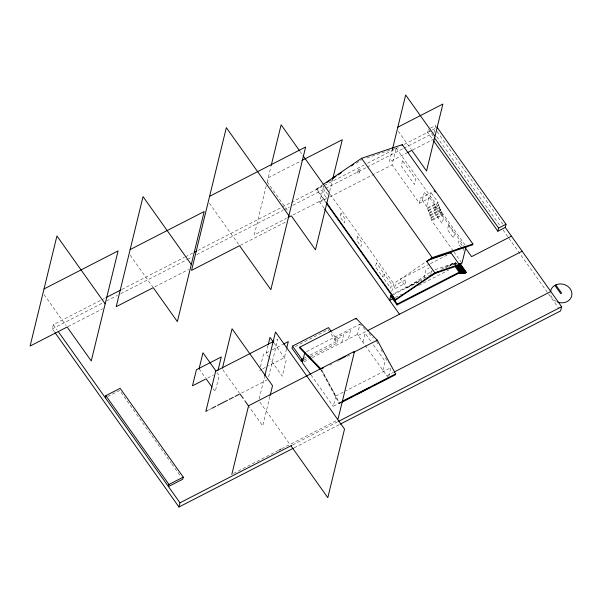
<?xml version="1.0" encoding="UTF-8"?>
<svg xmlns="http://www.w3.org/2000/svg" width="602" height="602" viewBox="0 0 602 602"><rect width="100%" height="100%" fill="white"/><g stroke="black" fill="none" stroke-linecap="round" stroke-linejoin="round"><path stroke-width="0.45" stroke-dasharray="3.01 2.26" d="M54.489 331.913L52.314 328.858L53.345 324.651L100.955 300.187M266.227 185.943L254.292 234.885L286.386 218.398M267.107 182.316L270.96 166.513M260.395 366.881L263.443 354.367L269.064 351.478M268.048 345.428L266.084 353.472L268.612 357.031M259.206 398.757L264.489 377.093M268.635 376.814L277.785 339.28L274.489 340.973M325.802 202.438L316.569 189.457L316.72 188.84L322.138 185.16M269.914 396.417L262.728 425.907L249.175 406.847M324.064 208.179L319.73 202.076L323.823 185.288M286.552 348.746L284.377 357.686L268.357 365.918M329.685 191.398L332.778 178.704M310.391 356.783L337.398 342.914L337.91 340.807L331.657 332.011M341.801 342.44L343.885 333.899L350.469 330.521L348.385 339.061M392.609 148.574L389.359 161.93L406.877 152.931M340.8 402.414L333.282 406.275L335.788 396.018L321.438 369.62M419.361 203.25L420.64 197.998L431.085 192.632L429.805 197.885L419.361 203.258L392.098 164.895L396.191 148.115L365.263 158.476M340.867 402.768L339.212 403.618L339.423 402.761L321.543 369.876M388.373 377.973L357.415 334.419L359.913 324.169L362.472 326.811M362.893 342.124L365.075 333.154L372.111 343.05M391.767 291.594L393.708 283.61L426.141 261.674M433.952 132.779L435.743 125.419L429.173 128.798M422.348 200.391L424.433 191.85L428.722 197.885L426.637 206.426M382.902 370.283L385.092 361.313L372.653 343.81M453.329 251.034L431.679 220.58L431.89 219.7L430.821 218.195L431.032 217.314L429.963 215.809L430.174 214.937L429.106 213.424L429.316 212.551L427.382 208.653L427.601 207.78L420.64 197.998M388.787 376.265L390.871 367.717L345.804 390.879M427.382 208.653L437.827 203.295L438.038 202.415L431.085 192.632M428.24 211.039L438.685 205.673L438.896 204.8L437.827 203.295M429.106 213.424L439.543 208.059L439.753 207.186L438.685 205.673M429.963 215.809L440.401 210.444L440.619 209.571L439.543 208.059M423.974 278.147L426.05 269.606L429.346 267.913M430.821 218.195L441.258 212.83L441.477 211.949L440.401 210.444M441.258 212.83L442.335 214.335L442.116 215.215L431.679 220.58M430.761 273.91L431.596 270.494M452.561 264.413L452.824 263.322L453.878 264.805M455.315 264.835L454.262 263.352L455.262 265.053M463.119 250.357L463.728 247.836M316.569 189.457L321.98 185.8M330.016 181.104L333.109 179.012M356.309 163.323L361.727 159.658M429.647 264.052L400.398 279.08L406.734 287.989L432.477 270.576M268.214 177.778L301.135 160.869M101.791 299.758L105.132 298.043M121.845 289.457L184.49 257.265M185.326 256.836L192.851 252.975M197.862 250.402L281.397 207.479M282.233 207.05L290.585 202.761M291.421 202.332L364.097 164.993M367.438 163.27L400.021 146.534M404.198 144.39L434.975 128.572L436.608 130.875M52.314 328.858L102.423 303.115M106.599 300.97L117.45 295.386M120.791 293.671L186.763 259.778M187.598 259.349L191.775 257.204M196.786 254.631L282.797 210.437M283.632 210.008L289.479 207.005M292.82 205.29L366.309 167.529M367.145 167.1L403.054 148.656M403.889 148.227L431.446 134.065M67.958 326.6L102.521 308.841M412.709 149.928L434.403 138.784M292.971 215.012L326.713 197.682M154.887 286.815L188.629 269.478M319.73 202.084L326.389 198.66M329.715 196.952L392.098 164.895M240.394 245.277L285.935 221.882M427.601 207.78L438.038 202.415M428.458 210.166L438.896 204.8M429.316 212.551L439.753 207.186M430.174 214.937L440.619 209.571M431.032 217.314L441.477 211.949M431.89 219.7L442.335 214.335M107.698 396.545L119.617 390.42L135.939 413.386M207.735 377.996L213.334 375.121M430.483 263.623L450.537 253.322M272.277 349.83L282.692 344.479M390.901 295.138L430.558 274.768M441.281 269.252L452.824 263.322M393.166 294.739L421.234 280.321M445.179 268.018L454.262 263.352M406.734 287.989L421.776 280.261M448.513 266.52L456.873 262.231M295.281 346.534L328.015 329.715L337.398 342.914M455.481 264.255L457.121 263.413M455.428 264.474L457.068 263.623M395.439 297.403L402.098 293.987M418.729 285.438L448.678 270.05M259.522 370.456L261.93 369.214M262.735 368.8L267.551 366.325M306.501 351.613L359.913 324.169M303.543 358.468L305.997 357.204M310.09 355.105L337.91 340.807M303.844 360.147L309.571 357.204M208.345 410.135L210.843 408.856M241.613 393.038L267.153 379.922M303.972 361.877L308.909 359.341M312.197 357.656L357.415 334.419M358.16 335.48L366.422 331.235M329.971 365.233L331.627 364.383M337.413 361.418L339.061 360.568M347.324 356.324L349.807 355.045M335.788 396.018L344.969 391.308M386.823 375.798L393.482 372.375M339.423 402.761L341.071 401.918M233.508 473.503L278.357 450.454M281.683 448.746L336.179 420.753M292.715 444.886L337.812 421.716M294.197 447.798L339.287 424.628M435.088 269.688L456 262.525M363.111 327.465L366.302 330.769M368.853 333.403L373.33 338.023M437.157 131.642L503.061 224.358M436.668 136.601L500.262 226.059M502.979 229.881L508.412 237.527M508.953 238.294L548.091 293.347M548.633 294.107L558.957 308.638M433.259 136.112L428.353 129.219L427.586 132.372L432.492 139.265M398.298 131.251L411.332 149.597M396.191 148.115L466.076 246.429M429.805 197.885L463.54 245.353M462.253 245.759L458.807 240.905L458.19 243.434L460.65 246.895M453.87 251.794L461.982 263.217M299.886 151.215L302.565 154.985M330.325 194.438L393.708 283.61M327.631 194.288L324.41 189.765L323.477 193.611L326.69 198.133M316.72 188.84L325.953 201.828M267.205 181.924L288.11 211.332M209.368 203.22L238.49 244.186M311.023 374.948L333.282 406.275M274.053 343.08L286.198 360.162L282.27 376.25L269.124 357.746M259.846 402.076L289.991 444.479M222.793 369.726L239.43 393.136M217.013 372.525L219.158 375.543L215.238 391.624L213.093 388.614M130.19 255.233L152.705 286.906M199.044 368.853L205.628 378.109M136.488 414.153L171.314 463.149M171.856 463.916L180.562 476.167M44.081 294.596L66.062 325.516M53.345 324.651L57.13 329.986M376.521 341.319L378.312 344.622M381.006 349.574L382.353 352.042M385.491 357.821L388.177 362.773M320.889 369.906L339.212 403.618M556.308 301.519A10.821 9.369 13.7 0 1 550.446 293.272M340.995 213.093L340.062 216.938L344.352 222.973L345.285 219.128L340.995 213.093M358.25 169.982L357.31 173.827L359.507 172.699L360.447 168.853L358.25 169.982M357.648 236.526L356.715 240.364L361.004 246.399L361.937 242.553L357.648 236.526M335.141 338.392L334.674 340.318L341.259 336.932L341.725 335.013L335.141 338.392M376.4 262.901L375.467 266.746L382.616 276.807L383.549 272.962L376.4 262.901M402.542 160.689L401.263 165.949L414.454 184.505L415.734 179.245L402.542 160.689M384.497 274.286L383.557 278.132L390.706 288.185L391.639 284.34L384.497 274.286M395.175 285.228L394.235 289.073L405.214 283.437L406.147 279.591L395.175 285.228M435.487 207.035L434.208 212.288L442.116 223.425L443.403 218.172L435.487 207.035M448.49 225.336L447.436 229.663L453.479 238.159L454.533 233.824L448.49 225.336M454.043 264.225L455.691 263.383L454.043 264.225"/><path stroke-width="0.9" d="M105.312 397.772L105.832 395.664L120.129 388.32L183.256 477.13L182.745 479.23L168.44 486.574L168.951 484.475L105.832 395.664M192.482 385.829L196.402 369.748L221.258 356.978L217.992 370.38M199.044 368.853L202.972 352.764L215.945 371.02M293.362 448.227L178.952 507.012L179.983 502.805L58.213 331.506M271.178 165.61L281.126 124.817L299.352 150.462M222.469 368.078L232.056 328.76L272.525 385.694L270.132 395.522M231.845 474.353L248.566 405.763L354.548 351.312L338.046 419M268.266 344.54L270.005 337.391L273.549 342.372M264.707 376.197L275.49 331.965L344.525 429.083L327.804 497.681L291.067 445.999M286.77 347.851L288.298 341.597L283.497 344.066M332.778 178.704L342.282 139.732L301.956 160.448M331.13 331.281L328.526 327.616L292.527 346.112L292.008 348.212L301.391 361.411L303.032 360.568M341.695 402.347L395.394 374.753L395.604 373.895L377.273 340.183L356.068 318.285L299.886 347.151L299.683 348.001L320.241 369.244M301.391 361.411L301.903 359.304L292.527 346.112M304.83 352.471L302.332 362.728L310.474 374.188M392.609 148.574L405.673 94.988L435.013 136.27L426.547 170.998L411.881 150.357L407.704 152.502M355.865 319.135L356.068 318.285M402.106 145.503L402.317 144.653L361.576 158.303L322.905 184.633M435.05 136.112L442.869 104.056L397.824 127.203M395.288 300.195L395.439 299.585L434.817 272.774L459.213 264.421L459.017 265.249L434.621 273.594L395.288 300.195L326.344 203.198M390.683 296.011L397.019 304.921L397.23 304.048L459.16 272.232L454.939 266.295M450.537 253.322L450.74 252.494L429.264 259.846M458.558 263.443L464.834 272.563L463.186 273.406L464.887 272.352L450.74 252.494M459.936 263.684L458.34 264.316M459.16 272.232L458.89 273.316L460.59 272.262L455.842 265.58M466.076 246.429L461.982 263.209L460.319 264.075M462.02 272.292L460.327 273.346L462.02 272.292L457.272 265.61M463.457 272.322L461.757 273.376L463.457 272.322L458.182 264.895M402.317 144.653L472.916 243.976L472.705 244.826L431.965 258.476L426.698 261.351L434.817 272.774M466.317 272.382L464.624 273.436L466.317 272.382L459.988 263.473M436.834 126.954L506.011 224.268L505.236 227.421L497.846 231.221L498.622 228.068L434.343 137.647M505.236 227.421L561.613 306.727L560.59 310.933L340.122 424.199M426.698 261.351L432.176 257.626L472.916 243.976M326.615 182.662L329.7 180.57M332.793 178.485L335.878 176.394M338.196 174.828L341.289 172.736M351.327 165.949L353.645 164.384M209.601 196.327L305.643 146.978L270.847 289.705L239.566 245.706L191.549 270.381L226.337 127.647L288.9 215.659M44.021 288.945L118.082 250.891L91.256 360.959L67.131 327.021L30.1 346.052L56.934 235.984L105.177 303.852M130.13 249.582L204.198 211.528L177.364 321.596L153.247 287.658L116.209 306.689L143.043 196.621L191.285 264.489M105.967 297.614L121.01 289.886M194.521 252.118L196.192 251.26M288.034 217.548L291.323 215.862L315.448 249.792L329.369 192.693L303.099 155.737M273.662 341.394L215.651 371.201L205.846 411.414L207.509 410.564M498.622 228.068L506.011 224.268M193.287 385.423L205.327 379.23M430.964 275.543L438.489 271.675M511.452 236.165L471.569 256.655L465.143 247.61M392.948 298.682L389.614 300.398L390.901 295.138L397.23 304.048M397.019 304.921L460.59 272.262M301.903 359.304L303.543 358.468M211.671 408.427L215.832 406.29M217.495 405.432L227.481 400.3M229.144 399.45L233.305 397.305M234.976 396.455L239.137 394.318M367.25 330.807L522.152 251.222M321.919 368.627L323.575 367.777M339.272 359.71L345.879 356.316M353.314 352.494L377.273 340.183M168.951 484.475L183.256 477.13M394.318 371.946L550.815 291.541M341.898 401.489L395.604 373.895M342.47 401.557L352.486 396.409M356.655 394.272L370.012 387.402M374.181 385.265L375.851 384.4M380.028 382.262L387.537 378.402M279.193 450.033L280.848 449.175M179.983 502.805L291.88 445.314M338.648 421.287L561.613 306.727M456.354 249.679L464.308 247.016M299.886 347.151L321.092 369.049M308.021 355.774L311.219 359.07M555.781 284.942L561.621 293.159L560.725 293.625L554.878 285.401M433.575 140.8L497.846 231.221M434.147 190.586L435.231 192.113M460.462 264.428L466.272 272.593M458.656 265.851L463.405 272.533M457.219 265.821L461.967 272.503M455.789 265.791L460.538 272.473M361.576 158.303L432.176 257.626M431.611 257.972L431.965 258.476M428.406 260.139L428.759 260.643M326.495 202.588L395.439 299.585M324.606 208.939L399.465 314.252M239.965 393.889L243.216 398.464M244.841 400.751L248.634 406.087M206.132 378.824L212.024 387.109M55.03 332.68L178.952 507.012M557.602 302.084A10.821 9.369 13.7 0 0 571.9 293.513A10.821 9.369 13.7 0 0 556.534 284.611L554.186 285.815A10.821 9.369 13.7 0 0 550.664 290.826"/></g></svg>
